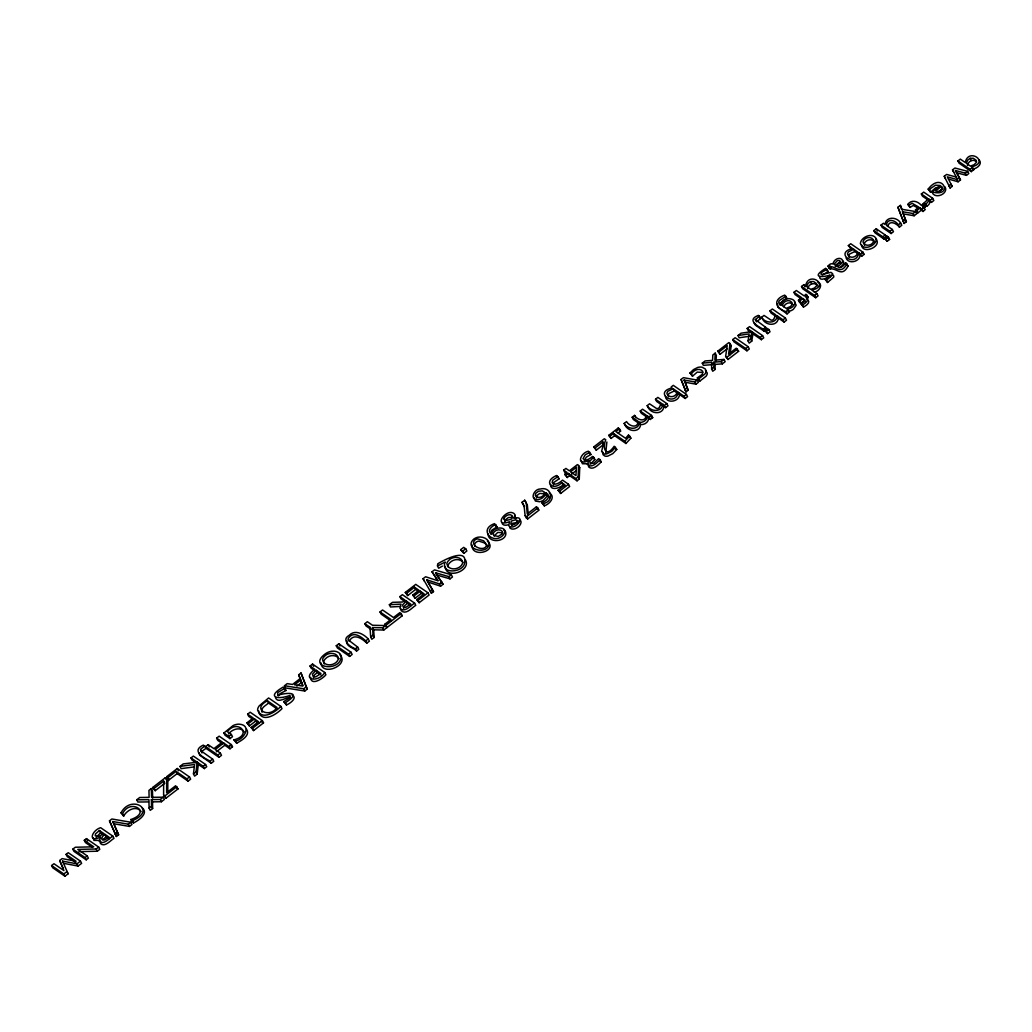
<?xml version="1.0" encoding="UTF-8"?>
<svg xmlns="http://www.w3.org/2000/svg" width="1032" height="1032" viewBox="0 0 1032 1032"><rect width="100%" height="100%" fill="white"/><g stroke="black" fill="none" stroke-linecap="round" stroke-linejoin="round"><path stroke-width="1.5" d="M711.603 362.374L712.738 364.606L703.398 365.367L702.263 363.135L711.603 362.374L711.629 369.005L712.764 371.249L715.073 369.456L713.938 367.224L713.938 362.18L721.2 361.613L724.025 359.433L725.161 361.677L722.348 363.845L715.073 364.412L713.938 362.18M715.073 369.456L715.073 364.412M166.668 778.721L166.642 792.692L175.621 785.765L178.046 788.887L166.036 798.162L163.611 795.04L163.636 781.069L154.065 788.448L152.684 787.493L165.288 777.767L167.816 780.953L167.79 791.828M584.202 460.878L586.292 457.124L591.014 454.493L588.356 451.216C579.61 453.19 576.088 466.916 588.808 460.414L587.389 464.542C591.478 468.696 597.231 462.633 600.056 459.653L598.637 458.672L593.864 463.187L590.278 463.381L589.723 461.201L593.645 457.279L594.793 459.511L590.652 464.077M320.913 662.802C321.984 677.005 349.835 664.969 339.992 654.92M563.678 470.14L567.136 472.527L564.749 474.372L566.078 475.288L568.464 473.443L569.6 475.675L577.03 480.809L579.262 479.093L578.126 476.861L578.604 465.471L577.378 464.619L569.367 470.811L565.897 468.425L563.678 470.14L564.814 472.372L567.123 473.972M579.262 479.093L579.739 467.702L578.604 465.471M198.944 752.779L199.705 755.192L211.238 763.267L213.766 761.319L212.618 759.088L200.827 750.741L200.853 748.961L204.813 746.175L205.949 748.406L201.988 751.193L201.975 752.973M702.263 363.135L705.075 360.955L712.57 360.362L712.815 354.982L715.202 353.137L714.866 360.168L724.025 359.433M716.066 360.994L716.337 355.369L715.202 353.137M861.552 244.778C862.352 255.304 882.953 246.171 875.768 238.818M639.466 422.269C638.885 430.409 627.611 429.751 624.167 423.43L626.553 421.598C629.339 426.474 637.879 428.667 638.189 421.391L632.177 417.238L634.564 415.406C637.35 420.282 645.929 422.462 646.213 415.199L640.214 411.046L642.575 409.214L651.54 415.406L652.688 417.637L650.315 419.469L647.49 416.077C647.477 419.96 643.155 422.952 639.466 422.269L640.601 424.5C640.021 432.64 628.746 431.982 625.302 425.661L624.167 423.43M533.918 497.579L535.389 501.036L539.594 501.758A6.373 3.767 -27 0 0 543.296 500.352L546.999 496.353L546.109 492.974L545.322 495.231L542.161 498.121A6.373 3.767 -27 0 1 538.459 499.527C529.158 500.855 533.505 488.794 540.394 489C551.617 486.188 554.868 501.397 543.18 503.616L541.761 502.636C545.799 501.694 552.094 496.198 546.109 492.974M648.625 418.308C648.625 422.191 644.29 425.184 640.601 424.5M504.725 521.857L505.538 519.689L508.428 517.496L512.736 517.355M437.503 566.013L437.723 563.82C443.579 560.195 469.431 546.276 464.207 564.633C460.607 573.16 440.2 573.663 445.192 562.001L437.503 566.013L438.639 568.245L442.406 566.104M602.869 452.132L603.062 454.699L604.726 455.989A5.702 3.367 -27 0 0 607.874 456.092L612.815 453.616L616.762 449.462L614.182 446.237C606.3 457.873 602.03 449.01 605.732 439.748L604.313 438.768L593.71 446.959L596.264 450.171L604.004 444.199L602.869 441.967L595.129 447.94L593.71 446.959M180.007 766.402L183.206 763.925L197.189 762.197L198.338 764.428L197.138 774.155L194.596 776.116L193.461 773.871L194.609 764.467L180.007 766.402L181.142 768.634L194.287 766.892M197.138 774.155L196.003 771.91L197.202 762.197M662.789 404.26C661.976 412.387 650.831 412.116 647.193 405.653L649.554 403.822L656.429 408.414A2.077 1.226 -27 0 0 659.164 407.756L661.306 403.241L655.501 399.229L657.874 397.397L666.84 403.589L667.975 405.821L665.614 407.653L662.789 404.26L665.614 407.653M663.924 406.492C663.112 414.619 651.979 414.348 648.328 407.885L647.193 405.653M777.251 315.869C776.438 324.009 765.305 323.726 761.655 317.263L764.028 315.431L770.904 320.023A2.077 1.226 -27 0 0 773.626 319.365L775.78 314.85L769.975 310.851L772.349 309.02L785.378 318.011L786.513 320.243L784.139 322.074L778.386 318.101L777.251 315.869L783.004 319.843L784.139 322.074M778.386 318.101C777.586 326.241 766.441 325.957 762.79 319.494L761.655 317.263M472.101 544.961C471.005 558.609 498.65 551.23 487.362 541.129M730.127 343.398L728.566 354.144L736.28 348.184L738.641 351.267L727.999 359.484L725.638 356.401L727.212 345.656L718.956 352.015L717.743 351.177L728.914 342.56L731.262 345.63L729.921 354.84M737.996 335.542L741.028 333.194L751.773 331.62L752.934 333.865L751.748 341.14L749.193 343.114L748.058 340.882L749.155 333.917L737.996 335.542L739.131 337.774L750.29 336.148M751.748 341.14L750.612 338.909L751.786 331.633M511.769 525.546L512.452 523.288L518.477 522.36M515.742 518.864L514.852 515.342M445.308 566.452C445.695 580.074 471.469 570.902 465.522 560.002M96.157 837.442L100.568 832.747L103.909 835.056M581.351 460.595L582.396 463.742L587.595 463.794M550.533 484.434C550.056 491.219 560.157 488.123 562.93 484.911L565.085 486.395M310.671 677.34C310.748 686.564 323.455 678.256 325.893 674.734L324.757 672.503L312.541 664.066L310.039 666.001L311.174 668.233L314.812 670.748M93.138 837.726L93.964 840.409L99.188 840.422M819.602 276.447C819.369 282.368 827.471 277.066 830.45 276.692M807.734 288.741C808.211 284.045 814.764 281.594 817.654 285.812M967.41 165.455C967.861 161.624 972.673 158.67 975.975 161.276M100.594 840.938L100.349 843.441C104.671 847.827 110.463 840.358 113.984 838.358L112.849 836.126L100.633 827.69C91.758 830.334 87.449 843.363 100.504 837.094L99.214 841.209C103.535 845.595 109.315 838.126 112.849 836.126M887.778 226.343C889.249 219.674 896.627 223.415 899.414 227.117L901.787 225.286L900.652 223.054C897.002 216.591 885.843 216.307 885.056 224.447L883.366 223.286L880.993 225.118L882.141 227.35L891.106 233.542L893.467 231.71L892.332 229.478L886.527 225.466C886.501 218.062 895.453 219.79 898.279 224.886L899.414 227.117M588.859 464.271L588.524 466.774C592.613 470.927 598.367 464.864 601.192 461.885L600.056 459.653M347.062 641.014C345.281 646.445 354.131 647.877 356.582 651.037L358.801 649.322L357.665 647.09L348.184 639.814A3.483 2.064 -27 0 1 348.7 637.866C353.55 630.9 361.277 636.757 365.702 640.885L366.837 643.117L369.366 641.169L368.231 638.924C363.38 633.932 355.111 629.223 349.19 635.312C340.818 639.866 350.003 646.961 355.447 648.806L356.582 651.037M777.651 303.898L777.728 306.981L787.042 313.883L789.428 312.051L787.261 309.11L788.629 308.839A6.128 3.612 -27 0 0 792.254 307.046C802.354 298.493 780.85 294.339 781.418 305.072L778.979 303.021A4.051 2.399 -27 0 1 779.521 300.467L785.816 296.313L786.952 298.545L780.656 302.699A4.051 2.399 -27 0 0 780.115 305.253M755.295 319.559L759.513 316.347L760.649 318.578L756.43 321.791L755.295 319.559L765.641 327.299L766.776 329.531L764.389 331.375L755.424 325.183L753.902 322.577M783.843 306.839C785.042 303.021 790.589 301.163 793.105 304.84M494.276 535.827L497.785 532.396L502.649 532.809M835.236 266.527L837.416 263.521L840.887 262.889M278.317 695.826L280.188 693.607L286.083 690.447L283.232 687.028C265.985 696.987 277.169 700.173 290.031 695.4L289.773 697.89L283.736 701.618L286.457 704.946C289.515 703.876 298.106 697.813 292.12 695.091M102.774 840.035L106.115 836.591L109.173 838.693M123.672 816.106L121.041 812.842C130.742 794.034 157.922 809.927 132.431 820.672L130.806 819.55C152.981 811.926 129.632 797.788 122.537 813.874L123.672 816.106C126.678 810.197 136.25 805.024 141.165 811.578M845.621 262.889C844.034 265.405 840.409 269.571 837.378 266.553C849.917 259.587 836.088 253.653 832.863 263.947L831.973 263.779A2.503 1.471 -27 0 0 829.406 264.656L827.883 266.217L830.089 268.939C836.913 267.688 841.802 277.892 848.098 266.05L845.621 262.889L848.098 266.05M702.753 372.41L697.181 372.126L692.511 376.216L691.376 373.984C693.478 370.243 699.528 367.224 702.753 371.365L702.431 374.229L697.348 377.906L698.496 380.137L699.851 381.079L706.004 376.306A7.147 4.218 -27 0 0 707.243 373.029L705.475 370.385M615.614 447.23L611.679 451.384L606.739 453.861A5.702 3.367 -27 0 1 603.591 453.757L601.579 451.397L603.204 445.153L602.869 441.967M829.019 268.449L829.676 267.649M846.962 263.818C840.654 275.66 835.778 265.456 828.954 266.707L827.883 266.217M939.559 187.14L935.676 187.798L930.593 192.236L929.458 190.004L931.032 188.185L935.534 185.18L940.294 185.502L932.051 191.875L933.186 194.106C937.701 198.647 948.537 192.894 945.028 186.831M619.458 428.861L618.233 428.009L608.725 435.362L609.951 436.201L613.511 433.453L614.646 435.685L625.947 443.489L630.875 438.187L628.488 435.091L625.534 438.265L615.898 431.608L619.458 428.861L620.593 431.092L618.22 432.924M625.947 443.489L624.812 441.245L629.739 435.955M930.593 192.236L928.168 189.114C942.616 170.254 954.007 198.067 932.051 191.875M692.511 376.216L689.969 373.016L693.465 369.624L697.684 367.469A8.617 5.096 -27 0 1 702.031 367.198L705.269 368.953L706.107 370.798A7.147 4.218 -27 0 1 704.869 374.074L698.716 378.847L697.348 377.906M228.524 733.946C232.032 729.289 240.327 726.257 244.313 731.933M223.905 732.991L233.077 725.573A9.262 5.47 -27 0 1 238.998 724.167C252.285 724.916 244.274 739.441 235.567 741.002L233.967 739.892C253.653 734.5 237.076 718.414 227.388 731.714L231.362 734.462L232.497 736.693L229.981 738.628L225.04 735.223L223.905 732.991L228.846 736.397L229.981 738.628M917.564 207.677L913.204 205.484L910.069 207.419L907.812 204.413C911.346 199.318 917.783 201.047 921.279 205.329L922.918 204.065L925.278 207.148L922.918 204.065M822.607 274.938L828.283 271.584L825.652 268.307C811.036 277.363 820.982 277.827 830.128 275.067L825.071 279.324L827.561 282.484L833.675 277.182L833.792 275.931L832.076 274.589M910.069 207.419L908.934 205.187L912.069 203.252L918.919 207.161L915.5 209.806L917.861 212.876L921.279 210.244L923.059 211.47L925.265 209.535L922.505 206.181L924.143 204.916M839.996 267.533C841.661 266.14 845.427 263.134 842.989 260.877M923.059 211.47L921.924 209.238L924.13 207.303M851.619 249.267L848.343 245.564L850.716 243.733L862.946 252.169L864.081 254.401L861.707 256.233L858.895 252.84L861.707 256.233M903.645 213.972L914.133 215.752L916.7 213.766L915.565 211.534L912.998 213.521L902.497 211.741L906.393 221.725L904.161 223.454L897.93 207.264L900.394 205.368L902.303 210.193M957.928 160.94L960.315 159.109L965.255 162.514C968.364 146.957 990.514 162.527 971.512 166.836L973.679 169.777L971.293 171.622L959.063 163.172L957.928 160.94L970.157 169.377L971.293 171.622M62.578 861.127L68.086 873.807L64.952 876.22L52.735 867.783L51.6 865.551L53.961 863.732L63.894 870.595L59.688 860.507L62.126 858.611L76.046 861.243L66.074 854.367L68.241 852.703L80.457 861.127L81.605 863.371L78.097 866.067L63.713 863.358L62.578 861.127L76.961 863.836L80.457 861.127M98.672 847.066L96.195 848.988L77.787 849.401L87.23 855.915L88.365 858.147L86.198 859.811L73.981 851.387L72.846 849.143L75.31 847.246L93.719 846.821L84.289 840.306L86.456 838.642L98.672 847.066L99.807 849.31L97.331 851.219L78.922 851.632M113.92 823.768L118.616 834.785L116.397 836.501L109.495 820.84L111.882 818.995L130.832 822.233L131.967 824.478L129.439 826.426L113.92 823.768L112.785 821.537L128.303 824.194L130.832 822.233M148.518 801.903L137.888 802.032L136.753 799.8L139.733 797.491L149.111 797.349L148.943 790.383L151.33 788.538L152.478 790.77L152.659 798.097M166.733 776.657L177.272 768.505L189.488 776.941L190.623 779.173L188.095 781.134L177.181 773.587L176.046 771.356L168.023 777.548L166.733 776.657L169.158 779.779L177.181 773.587M197.086 763.564L192.133 760.145L190.997 757.914L193.358 756.082L205.587 764.519L206.722 766.75L204.349 768.582L198.338 764.428M205.613 746.626L208.142 744.678L213.908 748.652L222.383 742.111L216.617 738.125L219.145 736.177L231.362 744.614L232.497 746.846L229.968 748.793L224.821 745.246L223.686 743.014L215.211 749.554L220.358 753.102L221.493 755.334L218.977 757.294L206.748 748.858L205.613 746.626L217.829 755.063L218.977 757.294M247.641 714.17L250.17 712.222L262.386 720.659L263.521 722.89L253.575 730.579L251.137 727.444L258.568 721.716L254.465 718.891L248.235 723.703L246.958 722.813L253.188 718.001L247.641 714.17L248.776 716.402L252.105 718.698M284.484 685.725L287.219 683.623L292.533 684.461L300.08 678.63L298.661 674.773L301.009 672.967L307.304 689.092L304.788 691.027L285.619 687.957L284.484 685.725L303.653 688.783L306.156 686.861L301.009 672.967M336.264 645.735L338.793 643.787L351.022 652.224L352.157 654.456L349.629 656.404L337.412 647.967L336.264 645.735L348.493 654.172L349.629 656.404M364.838 623.676L369.972 627.224L371.12 629.456L365.973 625.908L364.838 623.676L367.366 621.728L372.475 625.25L385.529 625.573L386.665 627.804L383.788 630.036L373.648 629.791L372.513 627.559L382.64 627.791L385.529 625.573M380.047 611.937L382.575 609.989L393.489 617.523L399.81 612.647L401.113 613.537L402.248 615.769L387.077 627.482L384.652 624.36L390.96 619.471L380.047 611.937L381.182 614.169L390.883 620.877M400.7 606.416L390.496 606.984L389.361 604.739L392.457 602.353L402.699 602.004L405.06 600.185L399.887 596.612L402.39 594.677L414.606 603.114L415.741 605.345C412.052 607.603 405.808 615.42 401.125 610.557L400.842 609.37M405.279 592.445L415.754 584.37L427.97 592.794L429.106 595.025L419.16 602.714L416.722 599.592L424.139 593.852L420.23 591.143L414 595.954L412.723 595.064L418.94 590.265L414.516 587.208L406.582 593.348L405.279 592.445L407.717 595.58L415.651 589.44L418.979 591.736M424.217 580.939L423.081 578.707L425.597 576.759L438.161 580.835L432.021 571.805L434.524 569.87L451.332 574.76L452.468 576.991L450.042 578.875L436.742 575.03L435.607 572.786L448.894 576.643L450.042 578.875M460.698 549.656L463.678 547.36L465.716 548.766L466.851 550.998L463.884 553.294L460.698 549.656L463.884 553.294M521.986 502.339L524.72 500.223L526.191 502.7L527.275 513.884L536.447 506.802L539.104 510.092L527.675 518.915L526.152 517.87C523.572 513.123 525.817 506.738 521.986 502.339L524.424 506.609M685.261 382.279L688.228 390.199L686.009 391.902L681.068 379.492L683.442 377.66L697.271 380.099L698.406 382.33L696.032 384.162L685.261 382.279L684.113 380.047L694.897 381.93L697.271 380.099M732.772 339.567L735.145 337.735L748.174 346.739L749.309 348.971L746.949 350.803L733.907 341.798L732.772 339.567L745.801 348.571L746.949 350.803M750.612 332.265L748.316 330.679L747.181 328.447L749.554 326.615L762.583 335.619L763.719 337.851L761.345 339.683L752.934 333.865M801.542 299.022L795.079 294.572L793.943 292.327L796.33 290.495L804.07 295.836L805.928 294.404L808.288 297.487L806.431 298.919M801.516 286.483L803.902 284.651L805.579 285.812C808.688 270.255 830.837 285.812 811.836 290.134L816.931 293.643L818.079 295.874L815.693 297.719L802.651 288.715L801.516 286.483L814.558 295.487L815.693 297.719M873.872 230.613L876.245 228.781L885.211 234.974L886.346 237.205L883.972 239.037L875.007 232.845L873.872 230.613L882.837 236.805L883.972 239.037M927.213 199.447L922.492 196.183L921.357 193.952L923.717 192.12L932.683 198.312L933.831 200.543L931.457 202.375L928.632 198.983L931.457 202.375M953.671 172.112L952.536 169.88L954.935 168.023L967.642 171.325L968.777 173.557L966.455 175.35L965.32 173.118L955.503 170.538L960.495 179.955L958.122 181.787L956.987 179.555L947.337 176.846L952.136 186.405L950.098 187.979L944.254 176.266L946.641 174.434L956.354 177.078M99.42 830.515L95.55 833.856L95.202 835.765L98.904 836.384L103.884 833.598L99.42 830.515L100.568 832.747M267.404 700.805C250.866 709.229 269.584 718.956 277.028 707.462L267.404 700.805L268.539 703.05L276.963 708.855M462.736 551.062L465.716 548.766M268.539 703.05C266.062 705.359 260.245 707.913 262.102 712.222M608.725 435.362L611.086 438.432L614.646 435.685M717.743 351.177L720.104 354.26L727.16 348.803M152.684 787.493L155.213 790.693L164.772 783.301L163.636 781.069M300.635 680.088L294.559 684.784L302.853 686.074L300.635 680.088L302.879 685.312M228.846 736.397L231.362 734.462M941.416 186.431L935.65 190.881L938.204 191.655L940.862 190.507L942.371 188.443L941.416 186.431L942.551 188.662L937.933 192.223M593.645 457.279L592.549 456.531C590.149 458.324 585.621 462.091 583.067 458.647L585.157 454.893L589.878 452.261M316.205 670.258L312.412 674.218L313.186 676.553L315.715 676.889L320.952 673.535L316.205 670.258L317.34 672.49L320.9 674.954M406.35 601.076L402.596 604.907L403.331 607.164L405.757 607.371L410.813 604.146L406.35 601.076L407.485 603.307L410.839 605.616M296.906 686.074L301.77 682.32M104.98 834.359L102.529 836.462L101.51 838.952L104.567 839.971L109.057 837.158L104.98 834.359L106.115 836.591M564.749 474.372L567.213 477.519L569.6 475.675M571.676 474.075L576.346 470.463M805.295 301.615L804.044 300.751L800.793 303.279L799.568 302.428L798.433 300.196L801.696 297.68L793.943 292.327M317.34 672.49L314.502 674.941L313.483 677.753M407.485 603.307L404.75 605.655L403.654 608.39M246.958 722.813L249.37 725.935L255.614 721.123L258.684 723.239M647.49 416.077L649.18 417.238L651.54 415.406M664.466 405.421L666.84 403.589M684.874 389.67L687.08 387.955L684.113 380.047M711.629 369.005L713.938 367.224M725.638 356.401L726.863 357.24L737.506 349.035M748.058 340.882L750.612 338.909M759.513 316.347L758.223 315.457C747 319.701 756.34 325.738 763.254 329.144L765.641 327.299M785.816 296.313L784.681 295.126C773.484 299.241 774.258 307.755 785.907 311.651L788.293 309.806M798.433 300.196L799.645 301.034L802.909 298.519L804.934 300.067L804.831 301.37L801.038 303.937L803.464 307.059C805.786 305.898 811.294 302.389 807.501 299.654M807.153 295.255L805.295 296.687C810.559 298.893 805.592 303.756 802.328 304.827L801.038 303.937M860.572 254.001L862.946 252.169M882.837 236.805L885.211 234.974M880.993 225.118L889.958 231.297L892.332 229.478M898.279 224.886L900.652 223.054M903.026 221.222L905.258 219.494L902.497 211.741M915.5 209.806L916.713 210.644L920.131 208L921.924 209.238M930.322 200.144L932.683 198.312M956.987 179.555L959.36 177.723M965.32 173.118L967.642 171.325M970.157 169.377L972.531 167.545L973.679 169.777M216.346 751.786L224.821 745.246M412.723 595.064L415.135 598.186L421.366 593.387L423.971 595.18M764.88 330.266L767.266 328.421L768.892 329.543L770.027 331.775L767.64 333.62L764.88 330.266L767.64 333.62M884.463 237.928L886.836 236.096L888.462 237.218L889.597 239.45L887.223 241.282L884.463 237.928L887.223 241.282M558.002 476.578L552.752 480.177L552.185 482.628C555.087 486.343 560.053 482.292 562.569 480.164L568.516 484.266L569.651 486.511L560.634 493.464L558.08 490.252L565.02 484.898L561.795 482.679C552.404 491.967 542.626 481.222 556.545 475.571L559.138 478.809L553.887 482.408L553.32 484.859M51.6 865.551L63.816 873.988L66.951 871.563L68.086 873.807M72.846 849.143L85.063 857.579L87.23 855.915M115.261 834.269L117.467 832.553L112.785 821.537M152.53 801.864L152.633 808.52L150.246 810.352L149.111 808.121L151.498 806.289L151.394 799.632L160.282 799.503L163.262 797.194L164.398 799.426L161.418 801.735L152.53 801.864L151.394 799.632M163.611 795.04L164.901 795.93L176.911 786.655M176.046 771.356L186.96 778.902L189.488 776.941M193.461 773.871L196.003 771.91M190.997 757.914L203.214 766.35L205.587 764.519M204.813 746.175L203.278 745.117C191.346 750.638 202.569 757.423 210.089 761.036L212.618 759.088M217.829 755.063L220.358 753.102M223.686 743.014L228.833 746.562L231.362 744.614M251.137 727.444L252.44 728.334L262.386 720.659M280.846 706.404C275.815 711.783 262.076 720.955 257.639 710.261A9.662 5.702 -27 0 1 259.316 705.772L268.63 697.967L280.846 706.404L281.994 708.636C276.95 714.015 263.225 723.187 258.774 712.493A9.662 5.702 -27 0 1 258.877 711.061M324.757 672.503C318.682 682.965 300.299 680.282 314.889 669.342L310.039 666.001M348.493 654.172L351.022 652.224M355.447 648.806L357.665 647.09M365.702 640.885L368.231 638.924M373.648 629.791L374.177 637.441L371.83 639.26L370.694 637.028L373.042 635.209L372.513 627.559M384.652 624.36L385.942 625.25L401.113 613.537M414.606 603.114C410.917 605.371 404.66 613.189 399.99 608.325L401.022 604.107L389.361 604.739M416.722 599.592L418.012 600.482L427.97 592.794M432.356 589.401L430.305 591.001L431.44 593.232L433.505 591.633L426.771 579.803L439.464 583.918L440.6 586.15L443.038 584.28L435.607 572.786M439.464 583.918L441.89 582.048M448.894 576.643L451.332 574.76M525.004 515.626L526.539 516.684L537.969 507.86M558.08 490.252L559.499 491.232L568.516 484.266M568.464 473.443L575.895 478.577L578.126 476.861M766.505 331.388L768.892 329.543M886.088 239.05L888.462 237.218M684.048 396.249L686.422 394.418L687.557 396.649L685.196 398.481L679.443 394.508L678.295 392.276L684.048 396.249L685.196 398.481M745.801 348.571L748.174 346.739M747.181 328.447L760.21 337.438L762.583 335.619M783.004 319.843L785.378 318.011M814.558 295.487L816.931 293.643M921.357 193.952L927.265 198.041L926.942 200.298L924.104 202.943L925.627 204.001L926.426 203.446A5.405 3.199 -27 0 0 928.671 200.156L928.632 198.983M924.104 202.943L925.24 205.187L926.762 206.232L927.562 205.678A5.405 3.199 -27 0 0 929.806 202.388L929.768 201.214M825.071 279.324L826.426 280.252L832.54 274.951L832.656 273.699L830.941 272.358L821.266 274.667L820.995 273.493L822.311 271.919L827.148 269.339M130.806 819.55L133.567 822.904C138.443 820.543 149.201 813.384 142.081 807.708M233.967 739.892L236.702 743.233C241.153 740.576 250.776 735.571 246.545 729.173M970.183 158.322L967.771 160.037L966.274 163.224L970.403 166.062L974.092 164.733L976.582 162.192L976.182 160.282L973.266 158.244L970.183 158.322L971.318 160.553M810.507 281.62L808.095 283.336L806.598 286.509L810.726 289.36L814.429 288.031L816.905 285.49L816.518 283.581L813.603 281.53L810.507 281.62L811.642 283.852M541.761 502.636L544.316 505.848C549.45 504.235 556.119 496.895 549.334 492.857M283.736 701.618L285.322 702.702C302.195 692.227 288.302 692.021 277.685 695.271L277.84 692.511L284.948 688.215M495.902 524.604C491.993 525.636 486.201 530.977 491.696 534.215C491.838 525.507 510.595 526.049 503.177 535.066C493.361 545.76 477.868 529.339 494.522 523.65L497.037 526.836L491.683 530.293L490.652 533.905M814.325 292.108C819.189 291.566 823.755 284.303 817.615 281.904M853.748 249.28L848.381 251.86L847.466 253.808L847.943 255.072C850.832 259.29 857.386 256.839 857.876 252.13L853.748 249.28L854.883 251.524L857.979 253.653M854.883 251.524L849.529 254.091L848.601 256.039L849.078 257.303M673.161 388.729L667.794 391.309L666.878 393.244L667.356 394.508C670.245 398.739 676.798 396.275 677.289 391.58L673.161 388.729L674.296 390.96L677.392 393.102M674.296 390.96L668.942 393.54L668.014 395.475L668.491 396.74M508.131 524.811C506.067 525.572 502.016 525.572 502.068 522.553M972.647 169.067C976.659 168.784 982.761 164.217 979.303 160.024M290.431 697.361C285.851 697.129 277.66 703.979 275.441 697.542M163.262 797.194L151.562 797.336L151.33 788.538M136.753 799.8L148.905 799.658L149.111 808.121M915.565 211.534L901.542 209.251L900.394 205.368M955.503 170.538L956.651 172.77L966.455 175.35M948.473 179.078L958.122 181.787M426.771 579.803L427.906 582.035L440.6 586.15M519.431 520.102L520.334 520.489M545.128 493.877L539.736 493.412L536.795 495.631L536.498 497.979M503.81 530.293L504.7 530.758M971.512 166.836L972.531 167.545M928.168 189.114L929.458 190.004M907.812 204.413L908.934 205.187M889.597 239.45L886.836 236.096M861.643 252.711L864.081 254.401M848.343 245.564L852.626 248.506C833.624 252.827 855.747 268.397 858.895 252.84M826.787 270.552L828.283 271.584M808.288 297.487L805.928 294.404M776.915 317.082L771.11 313.083L769.975 310.851M760.649 318.578L758.223 315.457M730.05 344.791L731.262 345.63M737.416 350.416L738.641 351.267M689.969 373.016L691.376 373.984M686.422 394.418L673.29 385.362L671.213 386.961L672.038 387.955C653.024 392.276 675.147 407.833 678.295 392.276M662.441 405.473L656.649 401.461L655.501 399.229M650.121 415.87L652.688 417.637M646.148 416.593L641.349 413.277L640.214 411.046M638.124 422.798L633.313 419.482L632.177 417.238M620.593 431.092L618.233 428.009M630.875 438.187L628.488 435.091M613.511 433.453L624.812 441.245M615.317 448.469L616.762 449.462M589.491 453.448L591.014 454.493M599.773 460.904L601.192 461.885M594.793 459.511L592.549 456.531M578.513 466.851L579.739 467.702M559.138 478.809L556.545 475.571M495.657 525.881L497.037 526.836M404.905 601.527L401.022 598.844L399.887 596.612M400.945 614.879L402.248 615.769M366.837 643.117C362.413 639.002 354.685 633.132 349.848 640.111A3.483 2.064 -27 0 0 349.242 641.44M284.368 689.26L286.083 690.447M261.083 721.2L263.521 722.89M230.059 745.156L232.497 746.846M222.37 743.556L217.752 740.37L216.617 738.125M167.816 780.953L165.288 777.767M176.756 787.997L178.046 788.887M121.041 812.842L122.537 813.874M92.506 847.427L85.424 842.538L84.289 840.306M75.929 862.623L67.222 856.599L66.074 854.367M462.659 561.872C459.072 558.222 452.945 559.267 449.694 562.84A6.231 3.677 -27 0 0 448.03 565.975L448.12 566.994M794.421 301.718L796.188 305.24L793.389 309.278A6.128 3.612 -27 0 1 789.764 311.071L788.409 311.341L787.261 309.11M547.244 495.205L549.643 497.785M874.53 241.991C871.847 238.082 865.332 239.669 864.171 243.978L864.545 245.281M785.816 297.358L786.952 298.545M339.077 658.764C335.89 654.172 328.847 654.894 325.403 658.816A6.218 3.677 -27 0 0 323.726 661.951L324.241 663.937M436.742 575.03L443.038 584.28M437.542 580.487L432.021 571.805M505.487 531.454C508.789 541.297 488.575 544.664 487.994 533.957M423.081 578.707L431.44 593.232M427.906 582.035L433.505 591.633M487.788 546.483L484.834 543.077L478.938 541.103A3.573 2.116 -27 0 0 475.971 542.316L474.656 543.812L474.785 546.238M956.651 172.77L960.495 179.955M952.536 169.88L956.858 178.11M952.136 186.405L950.988 184.173L948.963 185.747L950.098 187.979M944.254 176.266L945.389 178.497M925.627 204.001L926.762 206.232M922.505 206.181L923.64 208.412M920.131 208L921.279 210.244M916.713 210.644L917.861 212.876M912.998 213.521L914.133 215.752M905.258 219.494L906.393 221.725M897.93 207.264L904.161 223.454M889.958 231.297L891.106 233.542M876.245 228.781L877.381 231.013M830.012 265.959L831.147 268.204M828.954 266.707L830.089 268.939M826.426 280.252L827.561 282.484M803.902 284.651L805.037 286.883M802.909 298.519L804.044 300.751M802.328 304.827L803.464 307.059M799.645 301.034L800.793 303.279M785.907 311.651L787.042 313.883M763.254 329.144L764.389 331.375M760.21 337.438L761.345 339.683M726.863 357.24L727.999 359.484M718.956 352.015L720.104 354.26M721.2 361.613L722.348 363.845M698.716 378.847L699.851 381.079M694.897 381.93L696.032 384.162M687.08 387.955L688.228 390.199M681.068 379.492L686.009 391.902M649.18 417.238L650.315 419.469M634.564 415.406L635.699 417.637M609.951 436.201L611.086 438.432M595.129 447.94L596.264 450.171M575.895 478.577L577.03 480.809M566.078 475.288L567.213 477.519M561.795 482.679L562.93 484.911M559.499 491.232L560.634 493.464M543.18 503.616L544.316 505.848M536.447 506.802L537.582 509.034M524.72 500.223L527.326 504.932L528.307 514.633M526.539 516.684L527.675 518.915M520.902 521.018C522.308 525.791 513.613 531.609 509.873 527.997L509.666 526.939M420.23 591.143L421.366 593.387M414.516 587.208L415.651 589.44M418.012 600.482L419.16 602.714M414 595.954L415.135 598.186M406.582 593.348L407.717 595.58M385.942 625.25L387.077 627.482M382.64 627.791L383.788 630.036M373.042 635.209L374.177 637.441M338.793 643.787L339.941 646.019M312.541 664.066L313.676 666.298M306.156 686.861L307.304 689.092M298.661 674.773L300.751 679.585M303.653 688.783L304.788 691.027M285.322 702.702L286.457 704.946M254.465 718.891L255.614 721.123M252.44 728.334L253.575 730.579M248.235 723.703L249.37 725.935M235.567 741.002L236.702 743.233M228.833 746.562L229.968 748.793M208.142 744.678L209.277 746.91M210.089 761.036L211.238 763.267M200.479 749.864L201.627 752.096M203.214 766.35L204.349 768.582M186.96 778.902L188.095 781.134M177.272 768.505L178.407 770.749M168.023 777.548L169.158 779.779M164.901 795.93L166.036 798.162M160.282 799.503L161.418 801.735M154.065 788.448L155.213 790.693M151.498 806.289L152.633 808.52M132.431 820.672L133.567 822.904M128.303 824.194L129.439 826.426M117.467 832.553L118.616 834.785M109.495 820.84L116.397 836.501M96.195 848.988L97.331 851.219M86.456 838.642L87.591 840.874M85.063 857.579L86.198 859.811M76.961 863.836L78.097 866.067M59.688 860.507L63.236 868.505M63.816 873.988L64.952 876.22M604.004 444.199L604.404 445.011M846.072 257.974C848.51 264.682 860.043 261.689 860.03 255.072M605.745 452.919L606.868 441.98M369.972 627.224L370.694 637.028M665.421 396.391C666.285 404.234 679.637 401.616 679.443 394.508M493.141 533.596L493.773 535.595L498.288 536.395L502.171 533.905L502.442 531.557C499.952 528.203 494.444 530.035 493.141 533.596M341.282 656.236C340.586 673.341 305.859 667.291 326.073 653.321A9.507 5.611 -27 0 1 331.93 651.218C335.594 650.663 340.418 652.224 341.282 656.236M544.625 492.483C544.664 496.727 537.982 499.411 535.363 495.747L535.66 493.399L538.601 491.18L542.342 490.884L544.625 492.483M876.426 239.205C875.91 246.029 863.423 251.124 860.366 243.578C860.894 236.754 873.369 231.684 876.426 239.205M576.385 467.328L575.972 475.597L570.528 471.843L576.385 467.328M503.693 518.606L504.945 520.696L509.511 519.728L511.872 518.903L512.246 515.755C509.589 513.085 505.138 515.858 503.693 518.606M489.155 543.425C488.278 555.938 463.071 549.179 473.636 539.22A6.36 3.754 -27 0 1 478.177 537.182C482.525 536.369 488.497 538.562 489.155 543.425M517.78 520.721L514.645 524.372L512.195 525.004L510.814 524.114L511.317 521.057L515.381 519.857L517.78 520.721M514.839 515.187L513.82 518.361C527.649 514.504 514.62 531.686 508.737 525.765L509.486 521.715C491.696 528.281 506.906 506.648 514.542 514.013L514.839 515.187M792.331 303.872L790.667 306.478L786.152 308.336L782.424 305.769C782.837 301.344 789.145 298.493 791.97 302.608L792.331 303.872M873.782 241.036C872.608 245.332 866.093 246.958 863.41 243.049L863.023 241.746C864.197 237.437 870.698 235.851 873.394 239.759L873.782 241.036M338.432 658.506C337.064 665.64 324.048 667.704 322.59 659.719A6.218 3.677 -27 0 1 324.267 656.584C327.789 652.03 337.412 652.005 338.432 658.506M462.736 562.53C461.356 569.664 448.34 571.728 446.882 563.743A6.231 3.677 -27 0 1 448.559 560.595C452.093 556.055 461.717 556.029 462.736 562.53M840.19 261.406L836.423 265.895L834.101 264.282L837.184 260.735L839.055 260.399L840.19 261.406M486.704 545.038C484.692 552.739 469.018 545.902 474.836 540.084A3.573 2.116 -27 0 1 477.79 538.872L483.698 540.845L486.704 545.038"/></g></svg>
